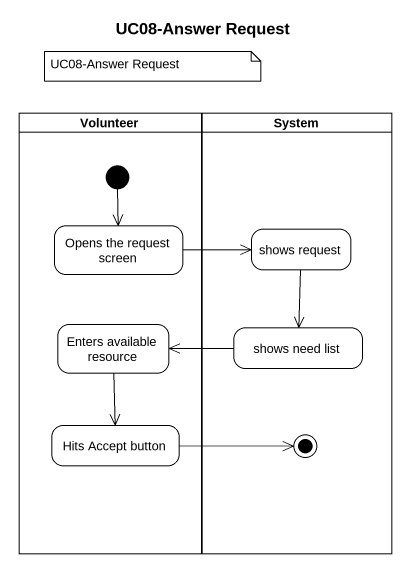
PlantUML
@startuml
title UC08-Answer Request
hide empty description
state Volunteer <<partition>> {
  state "Opens the request screen" as Opens_the_request_screen
  state "Enters available resource" as Enters_available_resource
  state "Hits Accept button" as Hits_Accept_button
  [*] --> Opens_the_request_screen
}
state System <<partition>> {
  state "shows request" as shows_request
  state "shows need list" as shows_need_list
  state final1 <<end>>
}
Opens_the_request_screen -right-> shows_request
shows_request --> shows_need_list
Enters_available_resource --> Hits_Accept_button
shows_need_list -left-> Enters_available_resource
Hits_Accept_button -right-> final1
note as N1
  UC08-Answer Request
end note
@enduml
